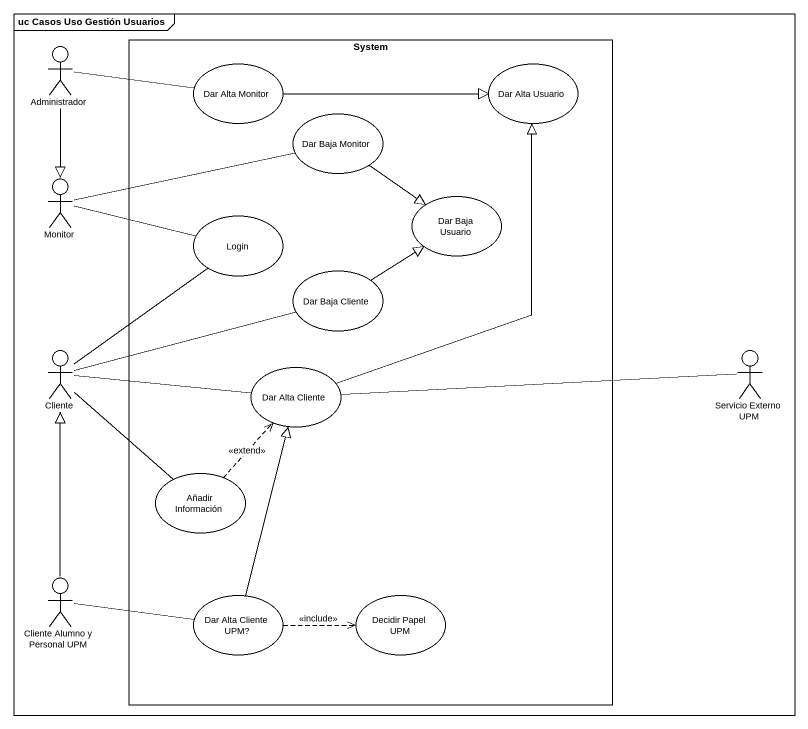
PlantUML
@startuml
mainframe uc Casos Uso Gestión Usuarios
actor Administrador
rectangle System {
  usecase "Dar Alta Monitor" as Dar_Alta_Monitor
  usecase "Dar Alta Usuario" as Dar_Alta_Usuario
  usecase "Dar Baja Monitor" as Dar_Baja_Monitor
  usecase Login
  usecase "Dar Baja Usuario" as Dar_Baja_Usuario
  usecase "Dar Baja Cliente" as Dar_Baja_Cliente
  usecase "Dar Alta Cliente" as Dar_Alta_Cliente
  usecase "Añadir Información" as Añadir_Información
  usecase "Dar Alta Cliente UPM?" as Dar_Alta_Cliente_UPM
  usecase "Decidir Papel UPM" as Decidir_Papel_UPM
}
actor Monitor
actor Cliente
actor "Servicio Externo UPM" as Servicio_Externo_UPM
actor "Cliente Alumno y Personal UPM" as Cliente_Alumno_y_Personal
Administrador -right- Dar_Alta_Monitor
Administrador --|> Monitor
Dar_Alta_Monitor -right-|> Dar_Alta_Usuario
Dar_Baja_Monitor --|> Dar_Baja_Usuario
Monitor -right- Dar_Baja_Monitor
Monitor -right- Login
Dar_Baja_Cliente -up-|> Dar_Baja_Usuario
Cliente -up- Login
Cliente -right- Dar_Baja_Cliente
Cliente -right- Dar_Alta_Cliente
Cliente -- Añadir_Información
Dar_Alta_Cliente -up-|> Dar_Alta_Usuario
Servicio_Externo_UPM -left- Dar_Alta_Cliente
Añadir_Información .up.> Dar_Alta_Cliente : <<extend>>
Cliente_Alumno_y_Personal -up-|> Cliente
Cliente_Alumno_y_Personal -right- Dar_Alta_Cliente_UPM
Dar_Alta_Cliente_UPM -up-|> Dar_Alta_Cliente
Dar_Alta_Cliente_UPM .right.> Decidir_Papel_UPM : <<include>>
@enduml
